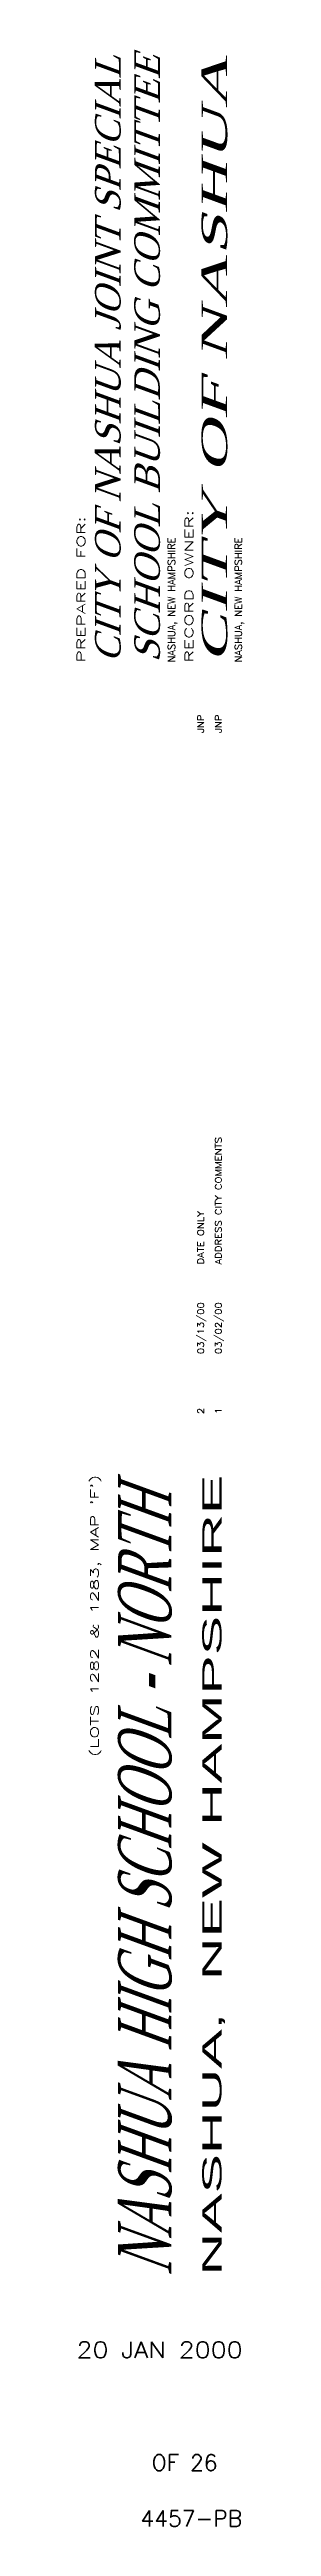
# Model space of a CAD drawing. Header units: inches. Extents: x -2.2 to -0.6, y 0.6 to 23.8.
import ezdxf
from ezdxf.enums import TextEntityAlignment as Align

# ---------------------------------------------------------------- set-up
doc = ezdxf.new("R2010")
doc.units = ezdxf.units.IN
doc.header["$MEASUREMENT"] = 0
doc.layers.add('TITLE', color=1, linetype='Continuous')
doc.styles.add('100', font='simplex.shx', dxfattribs={"width": 1.69, "height": 0.09})
doc.styles.add('200BT', font='swiss.ttf', dxfattribs={"width": 2, "height": 0.17})
doc.styles.add('60', font='simplex.shx', dxfattribs={"width": 1.15, "height": 6})
doc.styles.add('80', font='simplex.shx', dxfattribs={"width": 1.66, "height": 0.077})
doc.styles.add('MB', font='dutch.ttf', dxfattribs={"oblique": 20, "height": 0.5})
doc.styles.add('MB1', font='dutch.ttf', dxfattribs={"oblique": 20, "height": 0.32})
doc.styles.add('SIMPLEX', font='SIMPLEX')

# ---------------------------------------------------------------- blocks, each defined once
blk = doc.blocks.new('REV-INS')
at = {"layer": 'TITLE', "color": 3, "style": '60', "width": 1.15}
for tag, p in [('NO', (0.291, 0.056)), ('DATE', (1.065, 0.056)), ('BY', (6.713, 0.056))]:
    blk.add_attdef(tag, text='', height=0.06, dxfattribs=at).set_placement(p, align=Align.CENTER)
blk.add_attdef('REVISION', (1.66, 0.056), '', height=0.06, dxfattribs=at)

msp = doc.modelspace()

# ---------------------------------------------------------------- block references
at = {"layer": 'TITLE', "color": 2}
ref = msp.add_blockref('REV-INS', (-0.908, 10.738), dxfattribs=dict(at, rotation=90))
ref.add_attrib('NO', '2', dxfattribs={"color": 0, "height": 0.06, "rotation": 90, "style": '60', "width": 1.15}).set_placement((-0.964, 11.03), align=Align.CENTER)
ref.add_attrib('DATE', '03/13/00', dxfattribs={"color": 0, "height": 0.06, "rotation": 90, "style": '60', "width": 1.15}).set_placement((-0.964, 11.803), align=Align.CENTER)
ref.add_attrib('REVISION', 'DATE ONLY', (-0.964, 12.398), dxfattribs={"color": 0, "height": 0.06, "rotation": 90, "style": '60', "width": 1.15})
ref.add_attrib('BY', 'JNP', dxfattribs={"color": 0, "height": 0.06, "rotation": 90, "style": '60', "width": 1.15}).set_placement((-0.964, 17.451), align=Align.CENTER)
ref = msp.add_blockref('REV-INS', (-0.742, 10.738), dxfattribs=dict(at, rotation=90))
ref.add_attrib('NO', '1', dxfattribs={"color": 0, "height": 0.06, "rotation": 90, "style": '60', "width": 1.15}).set_placement((-0.798, 11.03), align=Align.CENTER)
ref.add_attrib('DATE', '03/02/00', dxfattribs={"color": 0, "height": 0.06, "rotation": 90, "style": '60', "width": 1.15}).set_placement((-0.798, 11.803), align=Align.CENTER)
ref.add_attrib('REVISION', 'ADDRESS CITY COMMENTS', (-0.798, 12.398), dxfattribs={"color": 0, "height": 0.06, "rotation": 90, "style": '60', "width": 1.15})
ref.add_attrib('BY', 'JNP', dxfattribs={"color": 0, "height": 0.06, "rotation": 90, "style": '60', "width": 1.15}).set_placement((-0.798, 17.451), align=Align.CENTER)

# ---------------------------------------------------------------- texts
at = {"layer": 'TITLE', "oblique": 20}
for s, height, style, width, p, p2 in [('CITY OF NASHUA JOINT SPECIAL', 0.24, 'MB1', 0.987672, (-1.745, 18.024), (-1.745, 23.698)), ('SCHOOL BUILDING COMMITTEE', 0.24, 'MB1', 1.000808, (-1.377, 18.024), (-1.377, 23.698)), ('CITY OF NASHUA', 0.24, 'MB1', 1.860625, (-0.746, 18.024), (-0.746, 23.698)), ('NASHUA HIGH SCHOOL - NORTH', 0.5, 'MB', 0.613476, (-1.269, 2.951), (-1.269, 10.275))]:
    msp.add_text(s, height=height, rotation=90, dxfattribs=dict(at, style=style, width=width)).set_placement(p, p2, align=Align.FIT)
at = {"layer": 'TITLE', "color": 5, "style": '100', "width": 1.69}
for s, p in [('PREPARED FOR:', (-2.078, 18.024)), ('RECORD OWNER:', (-1.066, 18.024))]:
    msp.add_text(s, height=0.07587, rotation=90, dxfattribs=at).set_placement(p)
at = {"layer": 'TITLE', "color": 4, "style": '80'}
for p in [(-1.234, 18.024), (-0.608, 18.024)]:
    msp.add_text('NASHUA, NEW HAMPSHIRE', height=0.06744, rotation=90, dxfattribs=at).set_placement(p)
at = {"layer": 'TITLE', "color": 5, "style": '100', "width": 1.69}
msp.add_text("(LOTS 1282 & 1283, MAP 'F')", height=0.07587, rotation=90, dxfattribs=at).set_placement((-1.951, 10.434), align=Align.RIGHT)
at = {"layer": 'TITLE', "style": '200BT', "width": 2.26803}
msp.add_text('NASHUA,  NEW HAMPSHIRE', height=0.18, rotation=90, dxfattribs=at).set_placement((-0.799, 2.951), (-0.799, 10.434), align=Align.FIT)
at = {"layer": 'TITLE', "color": 6, "style": 'SIMPLEX', "width": 1.02837}
msp.add_text('20 JAN 2000', height=0.15, dxfattribs=at).set_placement((-2.158, 2.181), (-0.601, 2.181), align=Align.FIT)
at = {"layer": 'TITLE', "color": 6, "style": 'SIMPLEX'}
msp.add_text('OF 26', height=0.15, dxfattribs=at).set_placement((-1.454, 1.127))
msp.add_text('4457-PB', height=0.15, dxfattribs=at).set_placement((-0.606, 0.606), align=Align.RIGHT)

doc.saveas('drawing.dxf')
